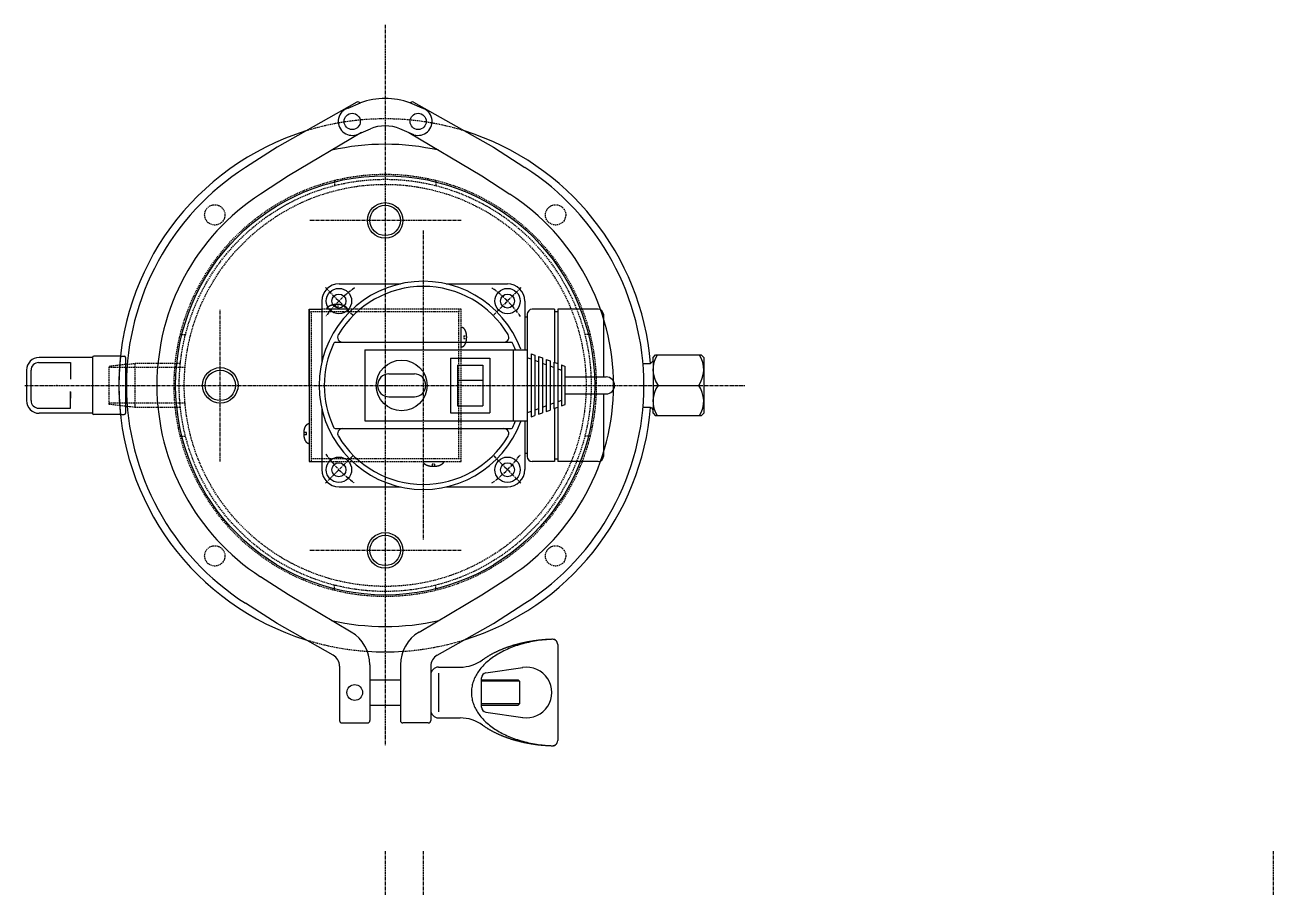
# Model space of a CAD drawing. Extents: x 248 to 1051, y 18 to 1020.
# Drawn here: x 274.5 to 766.5, y 679.9 to 1019.5 of the extents above; entities that cross this region are included whole.
import ezdxf

# ---------------------------------------------------------------- set-up
doc = ezdxf.new("R2010")
doc.units = 0
doc.linetypes.add('CENTER', pattern=[2, 1.25, -0.25, 0.25, -0.25])
doc.linetypes.add('DASHED', pattern=[0.75, 0.5, -0.25])
doc.layers.get('0').update_dxf_attribs({"linetype": 'CONTINUOUS'})
doc.layers.add('CENTER', color=1, linetype='CENTER')

msp = doc.modelspace()

# ---------------------------------------------------------------- linework, layer by layer
at = {"color": 7, "linetype": 'CONTINUOUS'}
for p, q in [((405.36, 989.06), (373.86, 971.35)), ((427.64, 989.06), (459.14, 971.35)), ((401.89, 986.78), (406.78, 988.84)), ((431.11, 986.78), (426.22, 988.84)), ((407.18, 977.13), (378.35, 960.09)), ((405.17, 976.28), (410.67, 978.6)), ((427.83, 976.28), (422.33, 978.6)), ((425.82, 977.13), (454.65, 960.09)), ((373.86, 971.35), (361.41, 963.36)), ((459.14, 971.35), (471.6, 963.36)), ((378.35, 960.09), (367.32, 952.89)), ((454.65, 960.09), (465.69, 952.89)), ((398.3, 917.52), (422.5, 917.52)), ((440.5, 917.52), (464.7, 917.52)), ((391.5, 910.72), (391.5, 886.52)), ((471.5, 910.72), (471.5, 891.52)), ((386.5, 907.52), (386.5, 906.52)), ((386.5, 877.52), (386.5, 907.52)), ((386.5, 907.52), (391.5, 907.52)), ((386.5, 907.52), (391.5, 907.52)), ((386.5, 906.52), (386.5, 906.52)), ((386.5, 906.52), (386.5, 847.52)), ((472.5, 905.52), (472.5, 849.52)), ((483.25, 907.52), (474.5, 907.52)), ((483.25, 907.52), (483.25, 886.57)), ((484.5, 906.52), (483.25, 906.52)), ((500.5, 907.52), (484.5, 907.52)), ((484.5, 907.52), (484.5, 847.52)), ((502.5, 905.52), (502.5, 880.87)), ((472.5, 904.38), (471.5, 904.38)), ((397.03, 894.52), (465.97, 894.52)), ((408.5, 891.52), (408.5, 863.52)), ((408.5, 891.52), (472.5, 891.52)), ((467, 891.52), (467, 863.52)), ((472.5, 891.52), (472.5, 863.52)), ((279.89, 886.48), (292.43, 886.48)), ((301.11, 888.52), (280.11, 888.52)), ((292.43, 886.48), (292.43, 879.91)), ((301.11, 888.52), (301.11, 866.52)), ((312.48, 889.02), (301.61, 889.02)), ((312.48, 889.02), (313.61, 889.02)), ((314.11, 888.52), (314.11, 866.52)), ((314.84, 885.83), (314.11, 885.75)), ((442.25, 888.27), (457.75, 888.27)), ((442.25, 888.27), (442.25, 866.77)), ((457.75, 888.27), (457.75, 866.77)), ((474, 887.84), (472.5, 888.39)), ((474, 889.97), (475.5, 889.42)), ((474, 889.97), (474, 865.07)), ((475.5, 889.42), (475.5, 865.62)), ((477, 886.74), (475.5, 887.29)), ((477, 888.87), (478.5, 888.32)), ((477, 888.87), (477, 866.17)), ((478.5, 888.32), (478.5, 866.72)), ((480, 885.64), (478.5, 886.19)), ((480, 887.77), (481.5, 887.22)), ((480, 887.77), (480, 867.27)), ((481.5, 887.22), (481.5, 867.82)), ((483, 886.67), (484.5, 886.12)), ((483, 886.67), (483, 868.37)), ((484.5, 886.12), (484.5, 868.92)), ((518.13, 886.17), (521.11, 886.17)), ((521.11, 886.17), (522.11, 887.17)), ((522.11, 888.52), (523.11, 889.52)), ((522.11, 887.17), (522.11, 888.52)), ((522.11, 887.17), (522.11, 867.87)), ((523.11, 889.52), (541.11, 889.52)), ((541.11, 889.52), (542.11, 888.52)), ((542.11, 888.52), (542.11, 866.52)), ((275.11, 883.52), (275.11, 871.52)), ((276.89, 871.55), (276.89, 883.48)), ((418, 882.02), (428, 882.02)), ((445, 885.52), (455, 885.52)), ((445, 885.52), (445, 869.52)), ((455, 885.52), (455, 869.52)), ((483, 884.54), (481.5, 885.09)), ((486, 883.44), (484.5, 883.99)), ((486, 885.57), (487.5, 885.02)), ((486, 885.57), (486, 869.47)), ((487.5, 870.02), (487.5, 885.02)), ((487.5, 880.87), (503.58, 880.87)), ((386.5, 877.52), (386.5, 847.52)), ((445, 879.52), (455, 879.52)), ((524.11, 877.52), (540.09, 877.52)), ((292.43, 868.55), (292.43, 875.12)), ((292.43, 874.99), (292.43, 872.45)), ((418, 873.02), (428, 873.02)), ((486, 871.6), (484.5, 871.05)), ((487.5, 874.17), (503.58, 874.17)), ((502.5, 874.17), (502.5, 849.52)), ((279.89, 868.55), (292.43, 868.55)), ((301.11, 866.52), (280.11, 866.52)), ((301.11, 866.52), (297.47, 866.52)), ((312.48, 866.02), (301.61, 866.02)), ((312.48, 866.02), (313.61, 866.02)), ((314.11, 869.29), (314.84, 869.2)), ((391.5, 868.52), (391.5, 844.32)), ((442.25, 866.77), (457.75, 866.77)), ((445, 869.52), (455, 869.52)), ((474, 867.2), (472.5, 866.65)), ((477, 868.3), (475.5, 867.75)), ((477, 866.17), (478.5, 866.72)), ((480, 869.4), (478.5, 868.85)), ((480, 867.27), (481.5, 867.82)), ((483, 870.5), (481.5, 869.95)), ((483, 868.37), (484.5, 868.92)), ((483.25, 868.46), (483.25, 847.52)), ((486, 869.47), (487.5, 870.02)), ((521.11, 868.87), (518.13, 868.87)), ((521.81, 868.57), (521.11, 868.87)), ((522.11, 867.87), (521.81, 868.57)), ((522.11, 866.52), (522.11, 867.87)), ((522.11, 866.52), (523.11, 865.52)), ((541.11, 865.52), (542.11, 866.52)), ((386.5, 862.5), (386.5, 854.53)), ((408.5, 863.52), (472.5, 863.52)), ((471.5, 863.52), (471.5, 844.32)), ((474, 865.07), (475.5, 865.62)), ((541.11, 865.52), (523.11, 865.52)), ((385.5, 859.02), (384.52, 859.02)), ((385.5, 858.02), (384.52, 858.02)), ((385.5, 858.02), (385.5, 859.02)), ((397.03, 860.52), (465.97, 860.52)), ((386.5, 847.52), (391.5, 847.52)), ((387.5, 847.52), (391.5, 847.52)), ((472.5, 850.65), (471.5, 850.65)), ((483.25, 847.52), (474.5, 847.52)), ((484.5, 848.51), (483.25, 848.51)), ((500.5, 847.52), (484.5, 847.52)), ((398.3, 837.52), (422.5, 837.52)), ((440.5, 837.52), (464.7, 837.52)), ((378.35, 794.95), (367.32, 802.15)), ((454.65, 794.95), (465.69, 802.15)), ((403.13, 780.3), (378.35, 794.95)), ((429.87, 780.3), (454.65, 794.95)), ((373.86, 783.68), (361.41, 791.68)), ((459.14, 783.68), (471.6, 791.68)), ((395.95, 771.26), (373.86, 783.68)), ((437.05, 771.26), (459.14, 783.68)), ((484.5, 775.48), (484.5, 737.55)), ((398.5, 766.9), (398.5, 745.52)), ((410.5, 767.39), (410.5, 745.52)), ((422.5, 767.39), (422.5, 745.52)), ((434.5, 766.9), (434.5, 745.52)), ((434.5, 763.52), (434.5, 749.52)), ((437.5, 766.52), (446.12, 766.52)), ((437.5, 764.13), (437.5, 748.9)), ((456.21, 764.27), (470.7, 766.4)), ((410.5, 761.52), (422.5, 761.52)), ((454.5, 750.74), (454.5, 762.29)), ((454.5, 761.52), (468.95, 761.52)), ((469.5, 760.97), (454.5, 760.97)), ((468.95, 761.52), (469.5, 760.97)), ((469.5, 760.97), (469.5, 752.07)), ((410.5, 751.52), (422.5, 751.52)), ((469.5, 752.07), (454.5, 752.07)), ((454.5, 751.52), (468.95, 751.52)), ((456.21, 748.77), (470.7, 746.64)), ((468.95, 751.52), (469.5, 752.07)), ((399.5, 744.52), (409.5, 744.52)), ((433.5, 744.52), (423.5, 744.52)), ((437.5, 746.52), (446.12, 746.52))]:
    msp.add_line(p, q, dxfattribs=at)
at = {"color": 3, "linetype": 'DASHED'}
for p, q in [((396.5, 958.28), (396.5, 956.21)), ((436.5, 958.28), (436.5, 956.21)), ((386.5, 906.52), (387.5, 906.52)), ((445.5, 906.52), (387.5, 906.52)), ((387.5, 848.52), (387.5, 906.52)), ((445.5, 907.52), (391.5, 907.52)), ((401.48, 907.52), (393.52, 907.52)), ((397, 908.52), (397, 909.5)), ((397, 908.52), (398, 908.52)), ((398, 908.52), (398, 909.5)), ((446.5, 907.52), (445.5, 907.52)), ((445.5, 907.52), (445.5, 906.52)), ((445.5, 848.52), (445.5, 906.52)), ((446.5, 848.52), (446.5, 907.52)), ((446.5, 892.53), (446.5, 900.5)), ((335.74, 897.52), (337.8, 897.52)), ((447.5, 897.02), (448.49, 897.02)), ((447.5, 897.02), (447.5, 896.02)), ((447.5, 896.02), (448.49, 896.02)), ((497.26, 897.52), (495.2, 897.52)), ((314.11, 885.75), (307.76, 885.02)), ((314.11, 885.75), (314.11, 869.29)), ((314.84, 885.83), (317.76, 886.17)), ((335.76, 886.17), (317.76, 886.17)), ((317.76, 886.17), (317.76, 868.87)), ((307.76, 870.02), (307.76, 885.02)), ((314.11, 884.52), (307.76, 884.52)), ((337.61, 884.52), (314.11, 884.52)), ((314.11, 870.52), (307.76, 870.52)), ((314.11, 869.29), (307.76, 870.02)), ((337.61, 870.52), (314.11, 870.52)), ((317.76, 868.87), (314.84, 869.2)), ((335.76, 868.87), (317.76, 868.87)), ((335.74, 857.52), (337.8, 857.52)), ((497.26, 857.52), (495.2, 857.52)), ((387.5, 847.52), (387.5, 848.52)), ((445.5, 848.52), (387.5, 848.52)), ((391.5, 847.52), (446.5, 847.52)), ((431.52, 847.52), (439.48, 847.52)), ((435, 846.52), (435, 845.53)), ((436, 846.52), (435, 846.52)), ((436, 846.52), (436, 845.53)), ((446.5, 848.52), (445.5, 848.52)), ((446.5, 847.52), (446.5, 848.52)), ((396.5, 796.76), (396.5, 798.82)), ((436.5, 796.76), (436.5, 798.82))]:
    msp.add_line(p, q, dxfattribs=at)
for points in [[(393.52, 907.52, 0), (393.52, 907.57, 0), (393.52, 907.62, 0), (393.53, 907.66, 0), (393.54, 907.71, 0), (393.55, 907.76, 0), (393.56, 907.81, 0), (393.58, 907.86, 0), (393.59, 907.91, 0), (393.61, 907.96, 0), (393.64, 908, 0), (393.66, 908.05, 0), (393.69, 908.1, 0), (393.72, 908.14, 0), (393.75, 908.19, 0), (393.78, 908.24, 0), (393.82, 908.28, 0), (393.86, 908.33, 0), (393.9, 908.37, 0), (393.94, 908.42, 0), (393.99, 908.46, 0), (394.04, 908.5, 0), (394.08, 908.54, 0), (394.13, 908.59, 0), (394.19, 908.63, 0), (394.24, 908.67, 0), (394.3, 908.71, 0), (394.36, 908.75, 0), (394.42, 908.78, 0), (394.48, 908.82, 0), (394.55, 908.86, 0), (394.62, 908.9, 0), (394.68, 908.93, 0), (394.75, 908.97, 0), (394.83, 909, 0), (394.9, 909.03, 0), (394.97, 909.06, 0), (395.05, 909.09, 0), (395.13, 909.12, 0), (395.21, 909.15, 0), (395.29, 909.18, 0), (395.37, 909.21, 0), (395.45, 909.23, 0), (395.54, 909.26, 0), (395.62, 909.28, 0), (395.71, 909.3, 0), (395.8, 909.32, 0), (395.89, 909.35, 0), (395.98, 909.36, 0), (396.07, 909.38, 0), (396.16, 909.4, 0), (396.25, 909.42, 0), (396.34, 909.43, 0), (396.44, 909.44, 0), (396.53, 909.46, 0), (396.63, 909.47, 0), (396.72, 909.48, 0), (396.82, 909.49, 0), (396.92, 909.5, 0), (397.01, 909.5, 0), (397.11, 909.51, 0), (397.21, 909.51, 0), (397.31, 909.51, 0), (397.4, 909.52, 0), (397.5, 909.52, 0), (397.6, 909.52, 0), (397.7, 909.51, 0), (397.79, 909.51, 0), (397.89, 909.51, 0), (397.99, 909.5, 0), (398.08, 909.5, 0), (398.18, 909.49, 0), (398.28, 909.48, 0), (398.37, 909.47, 0), (398.47, 909.46, 0), (398.56, 909.44, 0), (398.66, 909.43, 0), (398.75, 909.42, 0), (398.84, 909.4, 0), (398.94, 909.38, 0), (399.02, 909.36, 0), (399.12, 909.35, 0), (399.2, 909.32, 0), (399.29, 909.3, 0), (399.38, 909.28, 0), (399.46, 909.26, 0), (399.55, 909.23, 0), (399.63, 909.21, 0), (399.71, 909.18, 0), (399.8, 909.15, 0), (399.87, 909.12, 0), (399.95, 909.09, 0), (400.03, 909.06, 0), (400.1, 909.03, 0), (400.18, 909, 0), (400.25, 908.97, 0), (400.32, 908.93, 0), (400.39, 908.9, 0), (400.45, 908.86, 0), (400.52, 908.82, 0), (400.58, 908.78, 0), (400.64, 908.75, 0), (400.7, 908.71, 0), (400.76, 908.67, 0), (400.81, 908.63, 0), (400.87, 908.59, 0), (400.92, 908.54, 0), (400.97, 908.5, 0), (401.01, 908.46, 0), (401.06, 908.42, 0), (401.1, 908.37, 0), (401.14, 908.33, 0), (401.18, 908.28, 0), (401.22, 908.24, 0), (401.25, 908.19, 0), (401.28, 908.14, 0), (401.31, 908.1, 0), (401.34, 908.05, 0), (401.37, 908, 0), (401.39, 907.96, 0), (401.41, 907.91, 0), (401.43, 907.86, 0), (401.44, 907.81, 0), (401.45, 907.76, 0), (401.46, 907.71, 0), (401.47, 907.66, 0), (401.48, 907.62, 0), (401.48, 907.57, 0), (401.49, 907.52, 0)], [(446.5, 900.5, 0), (446.55, 900.5, 0), (446.6, 900.5, 0), (446.65, 900.49, 0), (446.7, 900.48, 0), (446.75, 900.47, 0), (446.79, 900.46, 0), (446.84, 900.44, 0), (446.89, 900.42, 0), (446.94, 900.4, 0), (446.99, 900.38, 0), (447.03, 900.36, 0), (447.08, 900.33, 0), (447.13, 900.3, 0), (447.18, 900.27, 0), (447.22, 900.23, 0), (447.27, 900.2, 0), (447.31, 900.16, 0), (447.36, 900.12, 0), (447.4, 900.08, 0), (447.44, 900.03, 0), (447.49, 899.98, 0), (447.53, 899.93, 0), (447.57, 899.88, 0), (447.61, 899.83, 0), (447.65, 899.77, 0), (447.69, 899.72, 0), (447.73, 899.66, 0), (447.77, 899.6, 0), (447.81, 899.53, 0), (447.84, 899.47, 0), (447.88, 899.4, 0), (447.92, 899.33, 0), (447.95, 899.26, 0), (447.98, 899.19, 0), (448.01, 899.12, 0), (448.05, 899.04, 0), (448.08, 898.97, 0), (448.11, 898.89, 0), (448.14, 898.81, 0), (448.16, 898.73, 0), (448.19, 898.65, 0), (448.22, 898.57, 0), (448.24, 898.48, 0), (448.26, 898.39, 0), (448.29, 898.31, 0), (448.31, 898.22, 0), (448.33, 898.13, 0), (448.35, 898.04, 0), (448.37, 897.95, 0), (448.38, 897.86, 0), (448.4, 897.77, 0), (448.42, 897.67, 0), (448.43, 897.58, 0), (448.44, 897.48, 0), (448.45, 897.39, 0), (448.46, 897.29, 0), (448.47, 897.2, 0), (448.48, 897.1, 0), (448.49, 897, 0), (448.49, 896.91, 0), (448.5, 896.81, 0), (448.5, 896.71, 0), (448.5, 896.61, 0), (448.5, 896.52, 0), (448.5, 896.42, 0), (448.5, 896.32, 0), (448.5, 896.22, 0), (448.49, 896.13, 0), (448.49, 896.03, 0), (448.48, 895.93, 0), (448.47, 895.84, 0), (448.46, 895.74, 0), (448.45, 895.64, 0), (448.44, 895.55, 0), (448.43, 895.45, 0), (448.42, 895.36, 0), (448.4, 895.27, 0), (448.38, 895.17, 0), (448.37, 895.08, 0), (448.35, 894.99, 0), (448.33, 894.9, 0), (448.31, 894.81, 0), (448.29, 894.73, 0), (448.26, 894.64, 0), (448.24, 894.55, 0), (448.22, 894.47, 0), (448.19, 894.38, 0), (448.16, 894.3, 0), (448.14, 894.22, 0), (448.11, 894.14, 0), (448.08, 894.07, 0), (448.05, 893.99, 0), (448.01, 893.91, 0), (447.98, 893.84, 0), (447.95, 893.77, 0), (447.92, 893.7, 0), (447.88, 893.63, 0), (447.84, 893.57, 0), (447.81, 893.5, 0), (447.77, 893.44, 0), (447.73, 893.38, 0), (447.69, 893.32, 0), (447.65, 893.26, 0), (447.61, 893.2, 0), (447.57, 893.15, 0), (447.53, 893.1, 0), (447.49, 893.05, 0), (447.44, 893, 0), (447.4, 892.96, 0), (447.36, 892.91, 0), (447.31, 892.88, 0), (447.27, 892.84, 0), (447.22, 892.8, 0), (447.18, 892.77, 0), (447.13, 892.73, 0), (447.08, 892.7, 0), (447.03, 892.68, 0), (446.99, 892.65, 0), (446.94, 892.63, 0), (446.89, 892.61, 0), (446.84, 892.59, 0), (446.79, 892.58, 0), (446.75, 892.56, 0), (446.7, 892.55, 0), (446.65, 892.54, 0), (446.6, 892.54, 0), (446.55, 892.53, 0), (446.5, 892.53, 0)], [(439.48, 847.52, 0), (439.48, 847.47, 0), (439.48, 847.42, 0), (439.47, 847.37, 0), (439.46, 847.32, 0), (439.45, 847.27, 0), (439.44, 847.22, 0), (439.43, 847.17, 0), (439.41, 847.13, 0), (439.39, 847.08, 0), (439.37, 847.03, 0), (439.34, 846.98, 0), (439.31, 846.94, 0), (439.28, 846.89, 0), (439.25, 846.84, 0), (439.22, 846.8, 0), (439.18, 846.75, 0), (439.14, 846.71, 0), (439.1, 846.66, 0), (439.06, 846.62, 0), (439.01, 846.57, 0), (438.97, 846.53, 0), (438.92, 846.49, 0), (438.87, 846.45, 0), (438.81, 846.4, 0), (438.76, 846.36, 0), (438.7, 846.33, 0), (438.64, 846.29, 0), (438.58, 846.25, 0), (438.52, 846.21, 0), (438.45, 846.17, 0), (438.39, 846.14, 0), (438.32, 846.1, 0), (438.25, 846.07, 0), (438.18, 846.03, 0), (438.1, 846, 0), (438.03, 845.97, 0), (437.95, 845.94, 0), (437.87, 845.91, 0), (437.8, 845.88, 0), (437.71, 845.85, 0), (437.63, 845.83, 0), (437.55, 845.8, 0), (437.46, 845.78, 0), (437.38, 845.75, 0), (437.29, 845.73, 0), (437.2, 845.71, 0), (437.12, 845.69, 0), (437.02, 845.67, 0), (436.93, 845.65, 0), (436.84, 845.63, 0), (436.75, 845.62, 0), (436.66, 845.6, 0), (436.56, 845.59, 0), (436.47, 845.58, 0), (436.37, 845.57, 0), (436.28, 845.55, 0), (436.18, 845.55, 0), (436.08, 845.54, 0), (435.99, 845.53, 0), (435.89, 845.53, 0), (435.79, 845.52, 0), (435.7, 845.52, 0), (435.6, 845.52, 0), (435.5, 845.52, 0), (435.4, 845.52, 0), (435.31, 845.52, 0), (435.21, 845.52, 0), (435.11, 845.53, 0), (435.01, 845.53, 0), (434.92, 845.54, 0), (434.82, 845.55, 0), (434.72, 845.55, 0), (434.63, 845.57, 0), (434.53, 845.58, 0), (434.44, 845.59, 0), (434.34, 845.6, 0), (434.25, 845.62, 0), (434.16, 845.63, 0), (434.07, 845.65, 0), (433.98, 845.67, 0), (433.89, 845.69, 0), (433.8, 845.71, 0), (433.71, 845.73, 0), (433.62, 845.75, 0), (433.54, 845.78, 0), (433.45, 845.8, 0), (433.37, 845.83, 0), (433.29, 845.85, 0), (433.21, 845.88, 0), (433.13, 845.91, 0), (433.05, 845.94, 0), (432.97, 845.97, 0), (432.9, 846, 0), (432.83, 846.03, 0), (432.75, 846.07, 0), (432.68, 846.1, 0), (432.62, 846.14, 0), (432.55, 846.17, 0), (432.48, 846.21, 0), (432.42, 846.25, 0), (432.36, 846.29, 0), (432.3, 846.33, 0), (432.24, 846.36, 0), (432.19, 846.4, 0), (432.13, 846.45, 0), (432.08, 846.49, 0), (432.04, 846.53, 0), (431.99, 846.57, 0), (431.94, 846.62, 0), (431.9, 846.66, 0), (431.86, 846.71, 0), (431.82, 846.75, 0), (431.78, 846.8, 0), (431.75, 846.84, 0), (431.72, 846.89, 0), (431.69, 846.94, 0), (431.66, 846.98, 0), (431.64, 847.03, 0), (431.61, 847.08, 0), (431.59, 847.13, 0), (431.58, 847.17, 0), (431.56, 847.22, 0), (431.55, 847.27, 0), (431.54, 847.32, 0), (431.53, 847.37, 0), (431.52, 847.42, 0), (431.52, 847.47, 0), (431.52, 847.52, 0)]]:
    msp.add_polyline3d(points, dxfattribs=at)
at = {"color": 7, "linetype": 'CONTINUOUS'}
for points in [[(386.5, 854.53, 0), (386.45, 854.53, 0), (386.4, 854.54, 0), (386.35, 854.54, 0), (386.31, 854.55, 0), (386.26, 854.56, 0), (386.21, 854.58, 0), (386.16, 854.59, 0), (386.11, 854.61, 0), (386.06, 854.63, 0), (386.01, 854.65, 0), (385.97, 854.68, 0), (385.92, 854.7, 0), (385.87, 854.73, 0), (385.83, 854.77, 0), (385.78, 854.8, 0), (385.74, 854.84, 0), (385.69, 854.88, 0), (385.65, 854.91, 0), (385.6, 854.96, 0), (385.56, 855, 0), (385.51, 855.05, 0), (385.47, 855.1, 0), (385.43, 855.15, 0), (385.39, 855.2, 0), (385.35, 855.26, 0), (385.31, 855.32, 0), (385.27, 855.38, 0), (385.23, 855.44, 0), (385.19, 855.5, 0), (385.16, 855.56, 0), (385.12, 855.63, 0), (385.09, 855.7, 0), (385.05, 855.77, 0), (385.02, 855.84, 0), (384.99, 855.91, 0), (384.95, 855.99, 0), (384.92, 856.07, 0), (384.89, 856.14, 0), (384.87, 856.22, 0), (384.84, 856.3, 0), (384.81, 856.38, 0), (384.79, 856.47, 0), (384.76, 856.55, 0), (384.74, 856.64, 0), (384.71, 856.72, 0), (384.69, 856.81, 0), (384.67, 856.9, 0), (384.65, 856.99, 0), (384.63, 857.08, 0), (384.62, 857.17, 0), (384.6, 857.27, 0), (384.59, 857.36, 0), (384.57, 857.45, 0), (384.56, 857.55, 0), (384.55, 857.64, 0), (384.54, 857.74, 0), (384.53, 857.84, 0), (384.52, 857.93, 0), (384.52, 858.03, 0), (384.51, 858.13, 0), (384.51, 858.22, 0), (384.5, 858.32, 0), (384.5, 858.42, 0), (384.5, 858.52, 0), (384.5, 858.61, 0), (384.5, 858.71, 0), (384.51, 858.81, 0), (384.51, 858.91, 0), (384.52, 859, 0), (384.52, 859.1, 0), (384.53, 859.2, 0), (384.54, 859.29, 0), (384.55, 859.39, 0), (384.56, 859.48, 0), (384.57, 859.58, 0), (384.59, 859.67, 0), (384.6, 859.77, 0), (384.62, 859.86, 0), (384.63, 859.95, 0), (384.65, 860.04, 0), (384.67, 860.13, 0), (384.69, 860.22, 0), (384.71, 860.31, 0), (384.74, 860.39, 0), (384.76, 860.48, 0), (384.79, 860.57, 0), (384.81, 860.65, 0), (384.84, 860.73, 0), (384.87, 860.81, 0), (384.89, 860.89, 0), (384.92, 860.97, 0), (384.95, 861.04, 0), (384.99, 861.12, 0), (385.02, 861.19, 0), (385.05, 861.26, 0), (385.09, 861.33, 0), (385.12, 861.4, 0), (385.16, 861.47, 0), (385.19, 861.53, 0), (385.23, 861.6, 0), (385.27, 861.66, 0), (385.31, 861.72, 0), (385.35, 861.77, 0), (385.39, 861.83, 0), (385.43, 861.88, 0), (385.47, 861.93, 0), (385.51, 861.98, 0), (385.56, 862.03, 0), (385.6, 862.08, 0), (385.65, 862.12, 0), (385.69, 862.16, 0), (385.74, 862.2, 0), (385.78, 862.23, 0), (385.83, 862.27, 0), (385.87, 862.3, 0), (385.92, 862.33, 0), (385.97, 862.36, 0), (386.01, 862.38, 0), (386.06, 862.4, 0), (386.11, 862.42, 0), (386.16, 862.44, 0), (386.21, 862.46, 0), (386.26, 862.47, 0), (386.31, 862.48, 0), (386.35, 862.49, 0), (386.4, 862.5, 0), (386.45, 862.5, 0), (386.5, 862.5, 0)], [(482.43, 777.48, 0), (481.63, 777.44, 0), (480.83, 777.39, 0), (480.03, 777.33, 0), (479.24, 777.26, 0), (478.45, 777.18, 0), (477.66, 777.09, 0), (476.87, 776.98, 0), (476.1, 776.87, 0), (475.32, 776.74, 0), (474.55, 776.6, 0), (473.79, 776.45, 0), (473.03, 776.28, 0), (472.28, 776.11, 0), (471.53, 775.93, 0), (470.8, 775.74, 0), (470.06, 775.53, 0), (469.34, 775.31, 0), (468.63, 775.09, 0), (467.92, 774.85, 0), (467.23, 774.61, 0), (466.54, 774.35, 0), (465.87, 774.08, 0), (465.2, 773.8, 0), (464.55, 773.52, 0), (463.9, 773.22, 0), (463.27, 772.92, 0), (462.65, 772.61, 0), (462.04, 772.28, 0), (461.45, 771.95, 0), (460.86, 771.61, 0), (460.29, 771.26, 0), (459.74, 770.9, 0), (459.19, 770.54, 0), (458.67, 770.17, 0), (458.15, 769.79, 0), (457.65, 769.4, 0), (457.17, 769.01, 0), (456.7, 768.6, 0), (456.24, 768.2, 0), (455.81, 767.78, 0), (455.38, 767.36, 0), (454.98, 766.93, 0), (454.59, 766.5, 0), (454.21, 766.06, 0), (453.86, 765.62, 0), (453.52, 765.17, 0), (453.2, 764.71, 0), (452.89, 764.26, 0), (452.61, 763.79, 0), (452.34, 763.33, 0), (452.09, 762.86, 0), (451.85, 762.38, 0), (451.64, 761.9, 0), (451.44, 761.42, 0), (451.26, 760.94, 0), (451.11, 760.46, 0), (450.96, 759.97, 0), (450.84, 759.48, 0), (450.74, 758.99, 0), (450.65, 758.5, 0), (450.59, 758, 0), (450.54, 757.51, 0), (450.51, 757.01, 0), (450.5, 756.52, 0), (450.51, 756.02, 0), (450.54, 755.53, 0), (450.59, 755.03, 0), (450.65, 754.54, 0), (450.74, 754.04, 0), (450.84, 753.55, 0), (450.96, 753.07, 0), (451.11, 752.58, 0), (451.26, 752.09, 0), (451.44, 751.61, 0), (451.64, 751.13, 0), (451.85, 750.65, 0), (452.09, 750.18, 0), (452.34, 749.71, 0), (452.61, 749.24, 0), (452.89, 748.78, 0), (453.2, 748.32, 0), (453.52, 747.87, 0), (453.86, 747.42, 0), (454.21, 746.97, 0), (454.59, 746.53, 0), (454.98, 746.1, 0), (455.38, 745.67, 0), (455.81, 745.25, 0), (456.24, 744.84, 0), (456.7, 744.43, 0), (457.17, 744.03, 0), (457.65, 743.63, 0), (458.15, 743.25, 0), (458.67, 742.87, 0), (459.19, 742.49, 0), (459.74, 742.13, 0), (460.29, 741.77, 0), (460.86, 741.42, 0), (461.45, 741.08, 0), (462.04, 740.75, 0), (462.65, 740.43, 0), (463.27, 740.11, 0), (463.9, 739.81, 0), (464.55, 739.51, 0), (465.2, 739.23, 0), (465.87, 738.95, 0), (466.54, 738.68, 0), (467.23, 738.43, 0), (467.92, 738.18, 0), (468.63, 737.95, 0), (469.34, 737.72, 0), (470.06, 737.5, 0), (470.8, 737.3, 0), (471.53, 737.1, 0), (472.28, 736.92, 0), (473.03, 736.75, 0), (473.79, 736.59, 0), (474.55, 736.44, 0), (475.32, 736.3, 0), (476.1, 736.17, 0), (476.87, 736.05, 0), (477.66, 735.95, 0), (478.45, 735.85, 0), (479.24, 735.77, 0), (480.03, 735.7, 0), (480.83, 735.64, 0), (481.63, 735.59, 0), (482.43, 735.56, 0)], [(482.44, 777.49, 0), (482.19, 777.48, 0), (481.94, 777.47, 0), (481.69, 777.46, 0), (481.44, 777.45, 0), (481.19, 777.43, 0), (480.94, 777.42, 0), (480.69, 777.41, 0), (480.44, 777.39, 0), (480.19, 777.38, 0), (479.94, 777.36, 0), (479.7, 777.34, 0), (479.45, 777.32, 0), (479.2, 777.3, 0), (478.95, 777.28, 0), (478.7, 777.26, 0), (478.46, 777.24, 0), (478.21, 777.22, 0), (477.96, 777.19, 0), (477.72, 777.17, 0), (477.47, 777.14, 0), (477.23, 777.12, 0), (476.98, 777.09, 0), (476.74, 777.06, 0), (476.49, 777.03, 0), (476.25, 777, 0), (476, 776.97, 0), (475.76, 776.93, 0), (475.52, 776.9, 0), (475.27, 776.87, 0), (475.03, 776.83, 0), (474.79, 776.8, 0), (474.55, 776.76, 0), (474.31, 776.72, 0), (474.06, 776.68, 0), (473.82, 776.64, 0), (473.58, 776.6, 0), (473.35, 776.56, 0), (473.11, 776.52, 0), (472.87, 776.48, 0), (472.63, 776.43, 0), (472.39, 776.39, 0), (472.16, 776.34, 0), (471.92, 776.29, 0), (471.69, 776.25, 0), (471.45, 776.2, 0), (471.22, 776.15, 0), (470.98, 776.1, 0), (470.75, 776.05, 0), (470.52, 775.99, 0), (470.29, 775.94, 0), (470.05, 775.89, 0), (469.82, 775.83, 0), (469.59, 775.78, 0), (469.36, 775.72, 0), (469.13, 775.66, 0), (468.91, 775.61, 0), (468.68, 775.55, 0), (468.45, 775.49, 0), (468.23, 775.42, 0), (468, 775.36, 0), (467.78, 775.3, 0), (467.55, 775.24, 0), (467.33, 775.17, 0), (467.11, 775.11, 0), (466.89, 775.04, 0), (466.67, 774.98, 0), (466.45, 774.91, 0), (466.23, 774.84, 0), (466.01, 774.77, 0), (465.79, 774.7, 0), (465.58, 774.63, 0), (465.36, 774.56, 0), (465.15, 774.49, 0), (464.93, 774.41, 0), (464.72, 774.34, 0), (464.51, 774.27, 0), (464.3, 774.19, 0), (464.09, 774.11, 0), (463.88, 774.04, 0), (463.67, 773.96, 0), (463.46, 773.88, 0), (463.25, 773.8, 0), (463.05, 773.72, 0), (462.84, 773.64, 0), (462.64, 773.56, 0), (462.44, 773.48, 0), (462.24, 773.39, 0), (462.04, 773.31, 0), (461.84, 773.22, 0), (461.64, 773.14, 0), (461.44, 773.05, 0), (461.24, 772.96, 0), (461.05, 772.88, 0), (460.85, 772.79, 0), (460.66, 772.7, 0), (460.47, 772.61, 0), (460.28, 772.52, 0), (460.08, 772.43, 0), (459.9, 772.33, 0), (459.71, 772.24, 0), (459.52, 772.15, 0), (459.33, 772.05, 0), (459.15, 771.96, 0), (458.97, 771.86, 0), (458.79, 771.77, 0), (458.6, 771.67, 0), (458.42, 771.57, 0), (458.25, 771.47, 0), (458.07, 771.38, 0), (457.89, 771.27, 0), (457.71, 771.17, 0), (457.54, 771.07, 0), (457.37, 770.97, 0), (457.2, 770.87, 0), (457.02, 770.77, 0), (456.86, 770.66, 0), (456.69, 770.56, 0), (456.52, 770.46, 0), (456.36, 770.35, 0), (456.19, 770.24, 0), (456.03, 770.14, 0), (455.87, 770.03, 0), (455.71, 769.92, 0), (455.55, 769.81, 0), (455.39, 769.7, 0), (455.23, 769.59, 0), (455.08, 769.48, 0), (454.92, 769.37, 0)], [(454.92, 743.66, 0), (455.08, 743.55, 0), (455.23, 743.44, 0), (455.39, 743.33, 0), (455.55, 743.22, 0), (455.71, 743.11, 0), (455.87, 743, 0), (456.03, 742.9, 0), (456.19, 742.79, 0), (456.36, 742.68, 0), (456.52, 742.58, 0), (456.69, 742.47, 0), (456.86, 742.37, 0), (457.02, 742.27, 0), (457.2, 742.16, 0), (457.37, 742.06, 0), (457.54, 741.96, 0), (457.71, 741.86, 0), (457.89, 741.76, 0), (458.07, 741.66, 0), (458.25, 741.56, 0), (458.42, 741.46, 0), (458.6, 741.36, 0), (458.79, 741.27, 0), (458.97, 741.17, 0), (459.15, 741.07, 0), (459.33, 740.98, 0), (459.52, 740.88, 0), (459.71, 740.79, 0), (459.9, 740.7, 0), (460.08, 740.61, 0), (460.28, 740.51, 0), (460.47, 740.42, 0), (460.66, 740.34, 0), (460.85, 740.24, 0), (461.05, 740.16, 0), (461.24, 740.07, 0), (461.44, 739.98, 0), (461.64, 739.9, 0), (461.84, 739.81, 0), (462.04, 739.73, 0), (462.24, 739.64, 0), (462.44, 739.56, 0), (462.64, 739.48, 0), (462.84, 739.39, 0), (463.05, 739.31, 0), (463.25, 739.23, 0), (463.46, 739.15, 0), (463.67, 739.07, 0), (463.88, 739, 0), (464.09, 738.92, 0), (464.3, 738.84, 0), (464.51, 738.77, 0), (464.72, 738.69, 0), (464.93, 738.62, 0), (465.15, 738.55, 0), (465.36, 738.47, 0), (465.58, 738.4, 0), (465.79, 738.33, 0), (466.01, 738.26, 0), (466.23, 738.19, 0), (466.45, 738.12, 0), (466.67, 738.06, 0), (466.89, 737.99, 0), (467.11, 737.92, 0), (467.33, 737.86, 0), (467.55, 737.79, 0), (467.78, 737.73, 0), (468, 737.67, 0), (468.23, 737.61, 0), (468.45, 737.55, 0), (468.68, 737.49, 0), (468.91, 737.43, 0), (469.13, 737.37, 0), (469.36, 737.31, 0), (469.59, 737.26, 0), (469.82, 737.2, 0), (470.05, 737.15, 0), (470.29, 737.09, 0), (470.52, 737.04, 0), (470.75, 736.99, 0), (470.98, 736.94, 0), (471.22, 736.88, 0), (471.45, 736.84, 0), (471.69, 736.79, 0), (471.92, 736.74, 0), (472.16, 736.69, 0), (472.39, 736.65, 0), (472.63, 736.6, 0), (472.87, 736.56, 0), (473.11, 736.51, 0), (473.35, 736.47, 0), (473.58, 736.43, 0), (473.82, 736.39, 0), (474.06, 736.35, 0), (474.31, 736.31, 0), (474.55, 736.27, 0), (474.79, 736.24, 0), (475.03, 736.2, 0), (475.27, 736.17, 0), (475.52, 736.13, 0), (475.76, 736.1, 0), (476, 736.07, 0), (476.25, 736.03, 0), (476.49, 736, 0), (476.74, 735.97, 0), (476.98, 735.95, 0), (477.23, 735.92, 0), (477.47, 735.89, 0), (477.72, 735.86, 0), (477.96, 735.84, 0), (478.21, 735.82, 0), (478.46, 735.79, 0), (478.7, 735.77, 0), (478.95, 735.75, 0), (479.2, 735.73, 0), (479.45, 735.71, 0), (479.7, 735.69, 0), (479.94, 735.67, 0), (480.19, 735.66, 0), (480.44, 735.64, 0), (480.69, 735.63, 0), (480.94, 735.61, 0), (481.19, 735.6, 0), (481.44, 735.59, 0), (481.69, 735.58, 0), (481.94, 735.57, 0), (482.19, 735.56, 0), (482.44, 735.55, 0)]]:
    msp.add_polyline3d(points, dxfattribs=at)
for centre, radius in [((403.5, 981.52), 3.2), ((429.5, 981.52), 3.2), ((416.5, 877.52), 82.6), ((416.5, 942.52), 7), ((416.5, 942.52), 6), ((398.27, 910.75), 5), ((464.73, 910.75), 5), ((398.27, 910.75), 2.75), ((464.73, 910.75), 2.75), ((423, 877.52), 10), ((351.5, 877.52), 7), ((351.5, 877.52), 6), ((398.27, 844.28), 5), ((398.27, 844.28), 2.75), ((464.73, 844.28), 5), ((464.73, 844.28), 2.75), ((416.5, 812.52), 7), ((416.5, 812.52), 6), ((404.5, 756.52), 3.1)]:
    msp.add_circle(centre, radius, dxfattribs=at)
at = {"color": 3, "linetype": 'DASHED'}
for centre, radius in [((416.5, 877.52), 83.2), ((416.5, 877.52), 81.2), ((416.5, 877.52), 79.2), ((349.33, 944.69), 4), ((483.68, 944.69), 4), ((349.33, 810.34), 4), ((483.68, 810.34), 4)]:
    msp.add_circle(centre, radius, dxfattribs=at)
at = {"color": 7, "linetype": 'CONTINUOUS'}
for centre, radius, start, end in [((405.85, 988.19), 1, 36.4896, 119.349), ((416.5, 961.51), 29.01, 70.417, 109.583), ((427.15, 988.19), 1, 60.651, 143.5104), ((403.5, 981.52), 5.5, 107.0101, 287.7008), ((429.5, 981.52), 5.5, 252.2992, 72.9899), ((416.5, 964.78), 15, 67.1148, 112.8852), ((416.5, 877.52), 105, 107.3076, 252.6924), ((416.5, 877.52), 105, 4.7439, 72.6924), ((416.5, 877.52), 95, 77.1337, 102.8663), ((416.5, 877.52), 102, 122.694, 237.306), ((416.5, 877.52), 102, 302.694, 57.306), ((416.5, 877.52), 90, 123.1275, 236.8725), ((416.5, 877.52), 90, 303.1275, 56.8725), ((431.5, 877.52), 41, 20.2755, 339.7245), ((398.3, 910.72), 6.8, 90, 180), ((431.5, 877.52), 39, 30.8981, 149.1019), ((464.7, 910.72), 6.8, 0, 90), ((474.5, 905.52), 2, 90, 180), ((500.5, 905.52), 2, 0, 90), ((399.75, 896.52), 2, 149.1019, 270), ((463.25, 896.52), 2, 270, 30.8981), ((431.5, 877.52), 39, 155.0989, 204.9011), ((397.03, 893.52), 1, 90, 155.0989), ((465.97, 893.52), 1, 24.9011, 90), ((431.5, 877.52), 39, 21.0372, 24.9011), ((280.11, 883.52), 5, 90, 180), ((279.89, 883.48), 3, 90, 180), ((301.61, 888.52), 0.5, 90, 180), ((313.61, 888.52), 0.5, 0, 90), ((532.47, 883.72), 10.41, 146.9698, 216.5445), ((531.49, 883.67), 10.57, 324.3975, 32.7523), ((418, 877.52), 4.5, 90, 270), ((428, 877.52), 4.5, 270, 90), ((503.58, 877.52), 3.35, 270, 90), ((532.47, 871.32), 10.41, 143.4555, 213.0302), ((531.49, 871.36), 10.57, 327.2477, 35.6025), ((280.11, 871.52), 5, 180, 270), ((279.89, 871.55), 3, 180, 270), ((301.61, 866.52), 0.5, 180, 270), ((313.61, 866.52), 0.5, 270, 0), ((416.5, 877.52), 105, 287.3076, 355.2666), ((397.03, 861.52), 1, 204.9011, 270), ((465.97, 861.52), 1, 270, 335.0989), ((431.5, 877.52), 39, 335.0989, 338.9628), ((399.75, 858.52), 2, 90, 210.8981), ((431.5, 877.52), 39, 210.8981, 329.1019), ((463.25, 858.52), 2, 329.1019, 90), ((474.5, 849.52), 2, 180, 270), ((500.5, 849.52), 2, 270, 0), ((398.3, 844.32), 6.8, 180, 270), ((464.7, 844.32), 6.8, 270, 0), ((416.5, 877.52), 95, 257.1337, 282.8663), ((395.5, 767.39), 15, 0, 59.4218), ((437.5, 767.39), 15, 120.5782, 180), ((482.5, 775.48), 2, 0, 92.1633), ((482.5, 775.49), 2, 0, 91.7752), ((416.5, 877.52), 105, 266.1823, 273.8177), ((393.5, 766.9), 5, 0, 60.651), ((439.5, 766.9), 5, 119.349, 180), ((446.12, 781.52), 15, 270, 305.9449), ((437.5, 763.52), 3, 90, 180), ((456.5, 762.29), 2, 98.3544, 180), ((472.2, 756.52), 9.99, 261.3329, 98.6671), ((437.5, 749.52), 3, 180, 270), ((456.5, 750.74), 2, 180, 261.6456), ((399.5, 745.52), 1, 180, 270), ((409.5, 745.52), 1, 270, 0), ((423.5, 745.52), 1, 180, 270), ((433.5, 745.52), 1, 270, 0), ((446.12, 731.52), 15, 54.0551, 90), ((482.5, 737.55), 2, 267.8367, 360), ((482.5, 737.55), 2, 268.2248, 360)]:
    msp.add_arc(centre, radius, start, end, dxfattribs=at)
at = {"color": 3, "linetype": 'DASHED'}
for start, end in [(72.6924, 107.3076), (173.7121, 186.2879), (252.6924, 266.1823), (273.8177, 287.3076)]:
    msp.add_arc((416.5, 877.52), 105, start, end, dxfattribs=at)
at = {"color": 7, "linetype": 'CONTINUOUS'}
msp.add_point((287.11, 877.52), dxfattribs=at)
msp.add_point((287.11, 877.52), dxfattribs=at)
at = {"layer": 'CENTER', "color": 1, "linetype": 'CENTER'}
for p, q in [((416.5, 1019.52), (416.5, 735.52)), ((446.5, 942.52), (386.5, 942.52)), ((431.5, 938.52), (431.5, 816.52)), ((392.96, 916.06), (403.71, 905.31)), ((470.04, 916.06), (459.29, 905.31)), ((351.5, 847.52), (351.5, 907.52)), ((274.5, 877.52), (558.5, 877.52)), ((414.27, 877.52), (418.73, 877.52)), ((416.5, 880.66), (416.5, 874.38)), ((403.71, 849.73), (392.96, 838.97)), ((459.29, 849.73), (470.04, 838.97)), ((446.5, 812.52), (386.5, 812.52)), ((416.5, 694.02), (416.5, 42.52)), ((431.5, 694.02), (431.5, 497.52)), ((766.5, 694.02), (766.5, 42.52))]:
    msp.add_line(p, q, dxfattribs=at)
for start, end in [(125.1998, 144.8002), (35.1998, 54.8002), (215.1998, 234.8002), (305.1998, 324.8002)]:
    msp.add_arc((431.5, 877.52), 47, start, end, dxfattribs=at)

doc.saveas('drawing.dxf')
